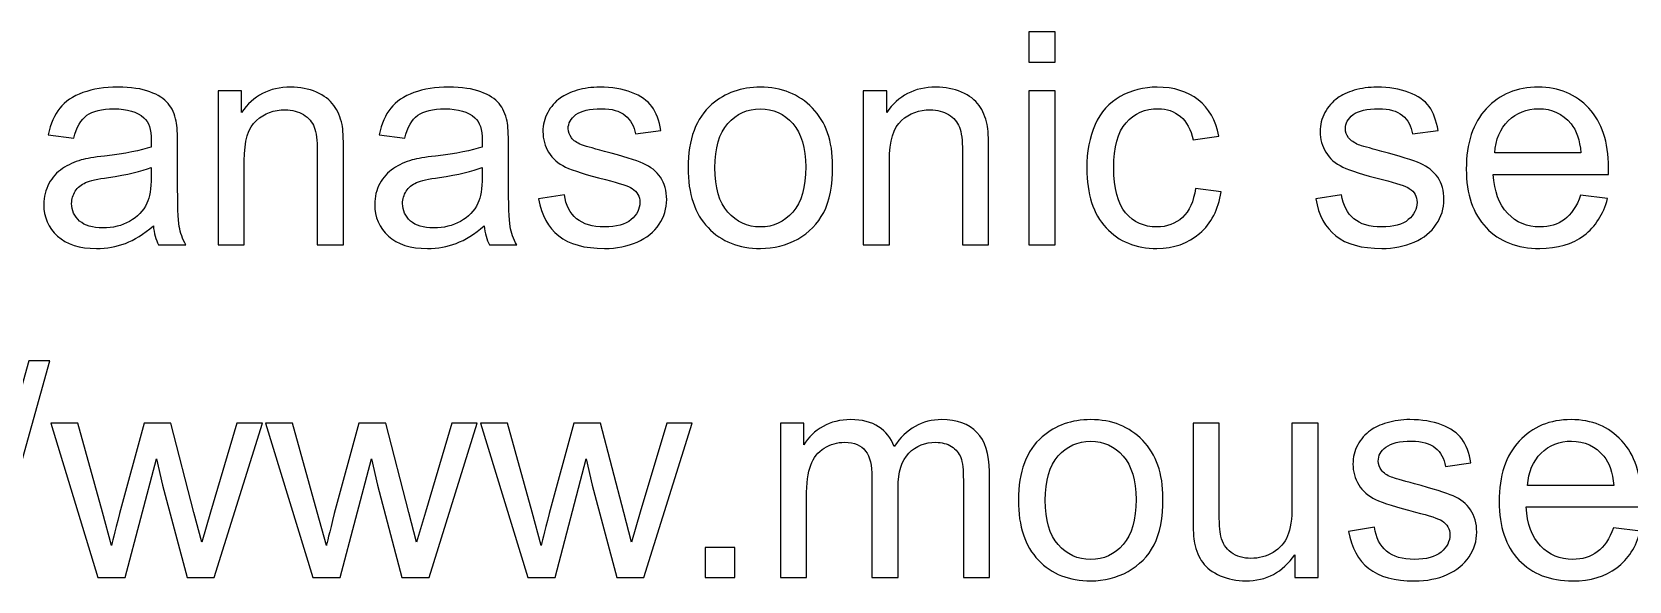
# Model space of a CAD drawing. Header units: inches. Extents: x -3.1 to 14.9, y -9.8 to 5.5.
# Drawn here: x 8.427 to 9.322, y 4.434 to 4.742 of the extents above; entities that cross this region are included whole.
import ezdxf

# ---------------------------------------------------------------- set-up
doc = ezdxf.new("R2010")
doc.units = ezdxf.units.IN
doc.header["$MEASUREMENT"] = 0
doc.layers.add('Layer 1', color=7, linetype='Continuous')

msp = doc.modelspace()

# ---------------------------------------------------------------- linework, layer by layer
at = {"layer": 'Layer 1', "color": 250}
for points, knots in [([(8.98574, 4.72469), (8.98574, 4.72469), (8.98574, 4.74155), (8.98574, 4.74155), (8.98574, 4.74155), (8.98574, 4.74155), (9.00041, 4.74155), (9.00041, 4.74155), (9.00041, 4.74155), (9.00041, 4.74155), (9.00041, 4.72469), (9.00041, 4.72469), (9.00041, 4.72469), (9.00041, 4.72469), (8.98574, 4.72469), (8.98574, 4.72469)], [0, 0, 0, 0, 0.2, 0.2, 0.2, 0.2, 0.4, 0.4, 0.4, 0.4, 0.6, 0.6, 0.6, 0.6, 1, 1, 1, 1]), ([(8.49528, 4.63291), (8.48983, 4.6283), (8.48461, 4.62505), (8.47961, 4.62313), (8.47961, 4.62313), (8.47458, 4.62124), (8.46919, 4.6203), (8.46344, 4.6203), (8.46344, 4.6203), (8.45394, 4.6203), (8.44667, 4.62261), (8.44155, 4.62724), (8.44155, 4.62724), (8.43647, 4.63188), (8.43391, 4.63783), (8.43391, 4.64502), (8.43391, 4.64502), (8.43391, 4.64927), (8.43486, 4.65313), (8.4368, 4.65663), (8.4368, 4.65663), (8.43872, 4.66013), (8.44125, 4.66294), (8.44436, 4.66505), (8.44436, 4.66505), (8.4475, 4.66716), (8.451, 4.66877), (8.45491, 4.66985), (8.45491, 4.66985), (8.45778, 4.67061), (8.46211, 4.67135), (8.46791, 4.67205), (8.46791, 4.67205), (8.47975, 4.67346), (8.48847, 4.67513), (8.49405, 4.67711), (8.49405, 4.67711), (8.49411, 4.67911), (8.49413, 4.68038), (8.49413, 4.68091), (8.49413, 4.68091), (8.49413, 4.68688), (8.49275, 4.69111), (8.48997, 4.69352), (8.48997, 4.69352), (8.48625, 4.69685), (8.48066, 4.69849), (8.4733, 4.69849), (8.4733, 4.69849), (8.46641, 4.69849), (8.46133, 4.6973), (8.45802, 4.69488), (8.45802, 4.69488), (8.45475, 4.69246), (8.45233, 4.68819), (8.45075, 4.68205), (8.45075, 4.68205), (8.45075, 4.68205), (8.43644, 4.68402), (8.43644, 4.68402), (8.43644, 4.68402), (8.43775, 4.69013), (8.43989, 4.69511), (8.44286, 4.69885), (8.44286, 4.69885), (8.44583, 4.70263), (8.45017, 4.70555), (8.4558, 4.70757), (8.4558, 4.70757), (8.46144, 4.70961), (8.46797, 4.71063), (8.47541, 4.71063), (8.47541, 4.71063), (8.4828, 4.71063), (8.48878, 4.70974), (8.49339, 4.70802), (8.49339, 4.70802), (8.498, 4.70627), (8.50139, 4.70411), (8.50358, 4.70146), (8.50358, 4.70146), (8.50575, 4.69883), (8.50725, 4.69552), (8.50813, 4.69149), (8.50813, 4.69149), (8.50861, 4.68899), (8.50886, 4.68449), (8.50886, 4.67799), (8.50886, 4.67799), (8.50886, 4.67799), (8.50886, 4.65846), (8.50886, 4.65846), (8.50886, 4.65846), (8.50886, 4.64483), (8.50916, 4.63622), (8.5098, 4.63263), (8.5098, 4.63263), (8.51041, 4.62902), (8.51166, 4.62555), (8.5135, 4.62224), (8.5135, 4.62224), (8.5135, 4.62224), (8.49819, 4.62224), (8.49819, 4.62224), (8.49819, 4.62224), (8.49669, 4.62527), (8.49569, 4.62883), (8.49528, 4.63291)], [0, 0, 0, 0, 0.035714, 0.035714, 0.035714, 0.035714, 0.071429, 0.071429, 0.071429, 0.071429, 0.107143, 0.107143, 0.107143, 0.107143, 0.142857, 0.142857, 0.142857, 0.142857, 0.178571, 0.178571, 0.178571, 0.178571, 0.214286, 0.214286, 0.214286, 0.214286, 0.25, 0.25, 0.25, 0.25, 0.285714, 0.285714, 0.285714, 0.285714, 0.321429, 0.321429, 0.321429, 0.321429, 0.357143, 0.357143, 0.357143, 0.357143, 0.392857, 0.392857, 0.392857, 0.392857, 0.428571, 0.428571, 0.428571, 0.428571, 0.464286, 0.464286, 0.464286, 0.464286, 0.5, 0.5, 0.5, 0.5, 0.535714, 0.535714, 0.535714, 0.535714, 0.571429, 0.571429, 0.571429, 0.571429, 0.607143, 0.607143, 0.607143, 0.607143, 0.642857, 0.642857, 0.642857, 0.642857, 0.678571, 0.678571, 0.678571, 0.678571, 0.714286, 0.714286, 0.714286, 0.714286, 0.75, 0.75, 0.75, 0.75, 0.785714, 0.785714, 0.785714, 0.785714, 0.821429, 0.821429, 0.821429, 0.821429, 0.857143, 0.857143, 0.857143, 0.857143, 0.892857, 0.892857, 0.892857, 0.892857, 0.928571, 0.928571, 0.928571, 0.928571, 1, 1, 1, 1]), ([(8.53158, 4.62224), (8.53158, 4.62224), (8.53158, 4.70866), (8.53158, 4.70866), (8.53158, 4.70866), (8.53158, 4.70866), (8.54474, 4.70866), (8.54474, 4.70866), (8.54474, 4.70866), (8.54474, 4.70866), (8.54474, 4.69638), (8.54474, 4.69638), (8.54474, 4.69638), (8.55111, 4.70588), (8.56027, 4.71063), (8.57224, 4.71063), (8.57224, 4.71063), (8.57747, 4.71063), (8.58224, 4.70969), (8.58661, 4.70783), (8.58661, 4.70783), (8.591, 4.70594), (8.59424, 4.70349), (8.59641, 4.70044), (8.59641, 4.70044), (8.59861, 4.69741), (8.60011, 4.6938), (8.601, 4.68963), (8.601, 4.68963), (8.60152, 4.68691), (8.6018, 4.68216), (8.6018, 4.67538), (8.6018, 4.67538), (8.6018, 4.67538), (8.6018, 4.62224), (8.6018, 4.62224), (8.6018, 4.62224), (8.6018, 4.62224), (8.58713, 4.62224), (8.58713, 4.62224), (8.58713, 4.62224), (8.58713, 4.62224), (8.58713, 4.67483), (8.58713, 4.67483), (8.58713, 4.67483), (8.58713, 4.68077), (8.58658, 4.68524), (8.58544, 4.68822), (8.58544, 4.68822), (8.5843, 4.69116), (8.58227, 4.69352), (8.57938, 4.69527), (8.57938, 4.69527), (8.57647, 4.69705), (8.57308, 4.69794), (8.56916, 4.69794), (8.56916, 4.69794), (8.56291, 4.69794), (8.55755, 4.69594), (8.553, 4.69199), (8.553, 4.69199), (8.54847, 4.68802), (8.54622, 4.68052), (8.54622, 4.66944), (8.54622, 4.66944), (8.54622, 4.66944), (8.54622, 4.62224), (8.54622, 4.62224), (8.54622, 4.62224), (8.54622, 4.62224), (8.53158, 4.62224), (8.53158, 4.62224)], [0, 0, 0, 0, 0.052632, 0.052632, 0.052632, 0.052632, 0.105263, 0.105263, 0.105263, 0.105263, 0.157895, 0.157895, 0.157895, 0.157895, 0.210526, 0.210526, 0.210526, 0.210526, 0.263158, 0.263158, 0.263158, 0.263158, 0.315789, 0.315789, 0.315789, 0.315789, 0.368421, 0.368421, 0.368421, 0.368421, 0.421053, 0.421053, 0.421053, 0.421053, 0.473684, 0.473684, 0.473684, 0.473684, 0.526316, 0.526316, 0.526316, 0.526316, 0.578947, 0.578947, 0.578947, 0.578947, 0.631579, 0.631579, 0.631579, 0.631579, 0.684211, 0.684211, 0.684211, 0.684211, 0.736842, 0.736842, 0.736842, 0.736842, 0.789474, 0.789474, 0.789474, 0.789474, 0.842105, 0.842105, 0.842105, 0.842105, 0.894737, 0.894737, 0.894737, 0.894737, 1, 1, 1, 1]), ([(8.68066, 4.63291), (8.67522, 4.6283), (8.66999, 4.62505), (8.66499, 4.62313), (8.66499, 4.62313), (8.65996, 4.62124), (8.65458, 4.6203), (8.64883, 4.6203), (8.64883, 4.6203), (8.63933, 4.6203), (8.63205, 4.62261), (8.62694, 4.62724), (8.62694, 4.62724), (8.62185, 4.63188), (8.6193, 4.63783), (8.6193, 4.64502), (8.6193, 4.64502), (8.6193, 4.64927), (8.62024, 4.65313), (8.62219, 4.65663), (8.62219, 4.65663), (8.62411, 4.66013), (8.62663, 4.66294), (8.62974, 4.66505), (8.62974, 4.66505), (8.63288, 4.66716), (8.63638, 4.66877), (8.6403, 4.66985), (8.6403, 4.66985), (8.64316, 4.67061), (8.64749, 4.67135), (8.6533, 4.67205), (8.6533, 4.67205), (8.66513, 4.67346), (8.67385, 4.67513), (8.67944, 4.67711), (8.67944, 4.67711), (8.67949, 4.67911), (8.67952, 4.68038), (8.67952, 4.68091), (8.67952, 4.68091), (8.67952, 4.68688), (8.67813, 4.69111), (8.67535, 4.69352), (8.67535, 4.69352), (8.67163, 4.69685), (8.66605, 4.69849), (8.65869, 4.69849), (8.65869, 4.69849), (8.6518, 4.69849), (8.64672, 4.6973), (8.64341, 4.69488), (8.64341, 4.69488), (8.64013, 4.69246), (8.63772, 4.68819), (8.63613, 4.68205), (8.63613, 4.68205), (8.63613, 4.68205), (8.62183, 4.68402), (8.62183, 4.68402), (8.62183, 4.68402), (8.62313, 4.69013), (8.62527, 4.69511), (8.62824, 4.69885), (8.62824, 4.69885), (8.63122, 4.70263), (8.63555, 4.70555), (8.64119, 4.70757), (8.64119, 4.70757), (8.64683, 4.70961), (8.65335, 4.71063), (8.6608, 4.71063), (8.6608, 4.71063), (8.66819, 4.71063), (8.67416, 4.70974), (8.67877, 4.70802), (8.67877, 4.70802), (8.68338, 4.70627), (8.68677, 4.70411), (8.68896, 4.70146), (8.68896, 4.70146), (8.69113, 4.69883), (8.69263, 4.69552), (8.69352, 4.69149), (8.69352, 4.69149), (8.69399, 4.68899), (8.69424, 4.68449), (8.69424, 4.67799), (8.69424, 4.67799), (8.69424, 4.67799), (8.69424, 4.65846), (8.69424, 4.65846), (8.69424, 4.65846), (8.69424, 4.64483), (8.69455, 4.63622), (8.69519, 4.63263), (8.69519, 4.63263), (8.6958, 4.62902), (8.69705, 4.62555), (8.69888, 4.62224), (8.69888, 4.62224), (8.69888, 4.62224), (8.68357, 4.62224), (8.68357, 4.62224), (8.68357, 4.62224), (8.68207, 4.62527), (8.68107, 4.62883), (8.68066, 4.63291)], [0, 0, 0, 0, 0.035714, 0.035714, 0.035714, 0.035714, 0.071429, 0.071429, 0.071429, 0.071429, 0.107143, 0.107143, 0.107143, 0.107143, 0.142857, 0.142857, 0.142857, 0.142857, 0.178571, 0.178571, 0.178571, 0.178571, 0.214286, 0.214286, 0.214286, 0.214286, 0.25, 0.25, 0.25, 0.25, 0.285714, 0.285714, 0.285714, 0.285714, 0.321429, 0.321429, 0.321429, 0.321429, 0.357143, 0.357143, 0.357143, 0.357143, 0.392857, 0.392857, 0.392857, 0.392857, 0.428571, 0.428571, 0.428571, 0.428571, 0.464286, 0.464286, 0.464286, 0.464286, 0.5, 0.5, 0.5, 0.5, 0.535714, 0.535714, 0.535714, 0.535714, 0.571429, 0.571429, 0.571429, 0.571429, 0.607143, 0.607143, 0.607143, 0.607143, 0.642857, 0.642857, 0.642857, 0.642857, 0.678571, 0.678571, 0.678571, 0.678571, 0.714286, 0.714286, 0.714286, 0.714286, 0.75, 0.75, 0.75, 0.75, 0.785714, 0.785714, 0.785714, 0.785714, 0.821429, 0.821429, 0.821429, 0.821429, 0.857143, 0.857143, 0.857143, 0.857143, 0.892857, 0.892857, 0.892857, 0.892857, 0.928571, 0.928571, 0.928571, 0.928571, 1, 1, 1, 1]), ([(8.7111, 4.64805), (8.7111, 4.64805), (8.72557, 4.65033), (8.72557, 4.65033), (8.72557, 4.65033), (8.72638, 4.64452), (8.72866, 4.64008), (8.73238, 4.63696), (8.73238, 4.63696), (8.73607, 4.63388), (8.74127, 4.63233), (8.74796, 4.63233), (8.74796, 4.63233), (8.75469, 4.63233), (8.75969, 4.63372), (8.76294, 4.63644), (8.76294, 4.63644), (8.76619, 4.63919), (8.76783, 4.64241), (8.76783, 4.64608), (8.76783, 4.64608), (8.76783, 4.64941), (8.76638, 4.65199), (8.76349, 4.65391), (8.76349, 4.65391), (8.76149, 4.65522), (8.75649, 4.65685), (8.74852, 4.65885), (8.74852, 4.65885), (8.7378, 4.66158), (8.73033, 4.66391), (8.72619, 4.66591), (8.72619, 4.66591), (8.72205, 4.66788), (8.71888, 4.67063), (8.71674, 4.67413), (8.71674, 4.67413), (8.7146, 4.67763), (8.71352, 4.68149), (8.71352, 4.68572), (8.71352, 4.68572), (8.71352, 4.68958), (8.71441, 4.69313), (8.71619, 4.69641), (8.71619, 4.69641), (8.71794, 4.69972), (8.72035, 4.70244), (8.72338, 4.70461), (8.72338, 4.70461), (8.72566, 4.70627), (8.72877, 4.70772), (8.73269, 4.70888), (8.73269, 4.70888), (8.73663, 4.71005), (8.74085, 4.71063), (8.74535, 4.71063), (8.74535, 4.71063), (8.75213, 4.71063), (8.75807, 4.70963), (8.76321, 4.70769), (8.76321, 4.70769), (8.76835, 4.70574), (8.77213, 4.70311), (8.77457, 4.69977), (8.77457, 4.69977), (8.77702, 4.69641), (8.77869, 4.69196), (8.7796, 4.68638), (8.7796, 4.68638), (8.7796, 4.68638), (8.7653, 4.68441), (8.7653, 4.68441), (8.7653, 4.68441), (8.76463, 4.68885), (8.76274, 4.69233), (8.75963, 4.69483), (8.75963, 4.69483), (8.75652, 4.69733), (8.7521, 4.69858), (8.74641, 4.69858), (8.74641, 4.69858), (8.73969, 4.69858), (8.73488, 4.69746), (8.73202, 4.69524), (8.73202, 4.69524), (8.72913, 4.69302), (8.72769, 4.69041), (8.72769, 4.68744), (8.72769, 4.68744), (8.72769, 4.68552), (8.7283, 4.68383), (8.72949, 4.6823), (8.72949, 4.6823), (8.73069, 4.68072), (8.73255, 4.67944), (8.7351, 4.67838), (8.7351, 4.67838), (8.73657, 4.67785), (8.74088, 4.67661), (8.74805, 4.67466), (8.74805, 4.67466), (8.75841, 4.67188), (8.76563, 4.66963), (8.76971, 4.66785), (8.76971, 4.66785), (8.77383, 4.66611), (8.77705, 4.66352), (8.77938, 4.66016), (8.77938, 4.66016), (8.78171, 4.6568), (8.78288, 4.65263), (8.78288, 4.64763), (8.78288, 4.64763), (8.78288, 4.64274), (8.78144, 4.63816), (8.7786, 4.63383), (8.7786, 4.63383), (8.77574, 4.62952), (8.77163, 4.62619), (8.76627, 4.62383), (8.76627, 4.62383), (8.76091, 4.62146), (8.75483, 4.6203), (8.74805, 4.6203), (8.74805, 4.6203), (8.7368, 4.6203), (8.72824, 4.62263), (8.72235, 4.6273), (8.72235, 4.6273), (8.71646, 4.63196), (8.71271, 4.63888), (8.7111, 4.64805)], [0, 0, 0, 0, 0.029412, 0.029412, 0.029412, 0.029412, 0.058824, 0.058824, 0.058824, 0.058824, 0.088235, 0.088235, 0.088235, 0.088235, 0.117647, 0.117647, 0.117647, 0.117647, 0.147059, 0.147059, 0.147059, 0.147059, 0.176471, 0.176471, 0.176471, 0.176471, 0.205882, 0.205882, 0.205882, 0.205882, 0.235294, 0.235294, 0.235294, 0.235294, 0.264706, 0.264706, 0.264706, 0.264706, 0.294118, 0.294118, 0.294118, 0.294118, 0.323529, 0.323529, 0.323529, 0.323529, 0.352941, 0.352941, 0.352941, 0.352941, 0.382353, 0.382353, 0.382353, 0.382353, 0.411765, 0.411765, 0.411765, 0.411765, 0.441176, 0.441176, 0.441176, 0.441176, 0.470588, 0.470588, 0.470588, 0.470588, 0.5, 0.5, 0.5, 0.5, 0.529412, 0.529412, 0.529412, 0.529412, 0.558824, 0.558824, 0.558824, 0.558824, 0.588235, 0.588235, 0.588235, 0.588235, 0.617647, 0.617647, 0.617647, 0.617647, 0.647059, 0.647059, 0.647059, 0.647059, 0.676471, 0.676471, 0.676471, 0.676471, 0.705882, 0.705882, 0.705882, 0.705882, 0.735294, 0.735294, 0.735294, 0.735294, 0.764706, 0.764706, 0.764706, 0.764706, 0.794118, 0.794118, 0.794118, 0.794118, 0.823529, 0.823529, 0.823529, 0.823529, 0.852941, 0.852941, 0.852941, 0.852941, 0.882353, 0.882353, 0.882353, 0.882353, 0.911765, 0.911765, 0.911765, 0.911765, 0.941176, 0.941176, 0.941176, 0.941176, 1, 1, 1, 1]), ([(8.79483, 4.66546), (8.79483, 4.68146), (8.79927, 4.69333), (8.80819, 4.70102), (8.80819, 4.70102), (8.81561, 4.70741), (8.82466, 4.71063), (8.83535, 4.71063), (8.83535, 4.71063), (8.84724, 4.71063), (8.85696, 4.70674), (8.86449, 4.69894), (8.86449, 4.69894), (8.87205, 4.69116), (8.8758, 4.68041), (8.8758, 4.66669), (8.8758, 4.66669), (8.8758, 4.65555), (8.87413, 4.6468), (8.8708, 4.64044), (8.8708, 4.64044), (8.86746, 4.63405), (8.8626, 4.62911), (8.85624, 4.62558), (8.85624, 4.62558), (8.84985, 4.62205), (8.84291, 4.6203), (8.83535, 4.6203), (8.83535, 4.6203), (8.82327, 4.6203), (8.81349, 4.62416), (8.80602, 4.63194), (8.80602, 4.63194), (8.79855, 4.63969), (8.79483, 4.65085), (8.79483, 4.66546)], [0, 0, 0, 0, 0.1, 0.1, 0.1, 0.1, 0.2, 0.2, 0.2, 0.2, 0.3, 0.3, 0.3, 0.3, 0.4, 0.4, 0.4, 0.4, 0.5, 0.5, 0.5, 0.5, 0.6, 0.6, 0.6, 0.6, 0.7, 0.7, 0.7, 0.7, 0.8, 0.8, 0.8, 0.8, 1, 1, 1, 1]), ([(8.89299, 4.62224), (8.89299, 4.62224), (8.89299, 4.70866), (8.89299, 4.70866), (8.89299, 4.70866), (8.89299, 4.70866), (8.90616, 4.70866), (8.90616, 4.70866), (8.90616, 4.70866), (8.90616, 4.70866), (8.90616, 4.69638), (8.90616, 4.69638), (8.90616, 4.69638), (8.91252, 4.70588), (8.92169, 4.71063), (8.93366, 4.71063), (8.93366, 4.71063), (8.93888, 4.71063), (8.94366, 4.70969), (8.94802, 4.70783), (8.94802, 4.70783), (8.95241, 4.70594), (8.95566, 4.70349), (8.95783, 4.70044), (8.95783, 4.70044), (8.96002, 4.69741), (8.96152, 4.6938), (8.96241, 4.68963), (8.96241, 4.68963), (8.96294, 4.68691), (8.96321, 4.68216), (8.96321, 4.67538), (8.96321, 4.67538), (8.96321, 4.67538), (8.96321, 4.62224), (8.96321, 4.62224), (8.96321, 4.62224), (8.96321, 4.62224), (8.94855, 4.62224), (8.94855, 4.62224), (8.94855, 4.62224), (8.94855, 4.62224), (8.94855, 4.67483), (8.94855, 4.67483), (8.94855, 4.67483), (8.94855, 4.68077), (8.94799, 4.68524), (8.94685, 4.68822), (8.94685, 4.68822), (8.94571, 4.69116), (8.94369, 4.69352), (8.9408, 4.69527), (8.9408, 4.69527), (8.93788, 4.69705), (8.93449, 4.69794), (8.93057, 4.69794), (8.93057, 4.69794), (8.92433, 4.69794), (8.91896, 4.69594), (8.91441, 4.69199), (8.91441, 4.69199), (8.90988, 4.68802), (8.90763, 4.68052), (8.90763, 4.66944), (8.90763, 4.66944), (8.90763, 4.66944), (8.90763, 4.62224), (8.90763, 4.62224), (8.90763, 4.62224), (8.90763, 4.62224), (8.89299, 4.62224), (8.89299, 4.62224)], [0, 0, 0, 0, 0.052632, 0.052632, 0.052632, 0.052632, 0.105263, 0.105263, 0.105263, 0.105263, 0.157895, 0.157895, 0.157895, 0.157895, 0.210526, 0.210526, 0.210526, 0.210526, 0.263158, 0.263158, 0.263158, 0.263158, 0.315789, 0.315789, 0.315789, 0.315789, 0.368421, 0.368421, 0.368421, 0.368421, 0.421053, 0.421053, 0.421053, 0.421053, 0.473684, 0.473684, 0.473684, 0.473684, 0.526316, 0.526316, 0.526316, 0.526316, 0.578947, 0.578947, 0.578947, 0.578947, 0.631579, 0.631579, 0.631579, 0.631579, 0.684211, 0.684211, 0.684211, 0.684211, 0.736842, 0.736842, 0.736842, 0.736842, 0.789474, 0.789474, 0.789474, 0.789474, 0.842105, 0.842105, 0.842105, 0.842105, 0.894737, 0.894737, 0.894737, 0.894737, 1, 1, 1, 1]), ([(8.98574, 4.62224), (8.98574, 4.62224), (8.98574, 4.70866), (8.98574, 4.70866), (8.98574, 4.70866), (8.98574, 4.70866), (9.00041, 4.70866), (9.00041, 4.70866), (9.00041, 4.70866), (9.00041, 4.70866), (9.00041, 4.62224), (9.00041, 4.62224), (9.00041, 4.62224), (9.00041, 4.62224), (8.98574, 4.62224), (8.98574, 4.62224)], [0, 0, 0, 0, 0.2, 0.2, 0.2, 0.2, 0.4, 0.4, 0.4, 0.4, 0.6, 0.6, 0.6, 0.6, 1, 1, 1, 1]), ([(9.0791, 4.65391), (9.0791, 4.65391), (9.09349, 4.65202), (9.09349, 4.65202), (9.09349, 4.65202), (9.09193, 4.64211), (9.08791, 4.63433), (9.08141, 4.62872), (9.08141, 4.62872), (9.07493, 4.62311), (9.06696, 4.6203), (9.05752, 4.6203), (9.05752, 4.6203), (9.04571, 4.6203), (9.03619, 4.62416), (9.02902, 4.63188), (9.02902, 4.63188), (9.02182, 4.63961), (9.01821, 4.65069), (9.01821, 4.66513), (9.01821, 4.66513), (9.01821, 4.67446), (9.01977, 4.68263), (9.02285, 4.68963), (9.02285, 4.68963), (9.02596, 4.69663), (9.03066, 4.70188), (9.03699, 4.70538), (9.03699, 4.70538), (9.0433, 4.70888), (9.05019, 4.71063), (9.0576, 4.71063), (9.0576, 4.71063), (9.06699, 4.71063), (9.07469, 4.70824), (9.08063, 4.70349), (9.08063, 4.70349), (9.0866, 4.69874), (9.09043, 4.69202), (9.09213, 4.68327), (9.09213, 4.68327), (9.09213, 4.68327), (9.07788, 4.68108), (9.07788, 4.68108), (9.07788, 4.68108), (9.07652, 4.68688), (9.07413, 4.69124), (9.07069, 4.69419), (9.07069, 4.69419), (9.06724, 4.69711), (9.06307, 4.69858), (9.05819, 4.69858), (9.05819, 4.69858), (9.0508, 4.69858), (9.0448, 4.69594), (9.04019, 4.69063), (9.04019, 4.69063), (9.03557, 4.68535), (9.03327, 4.67699), (9.03327, 4.66555), (9.03327, 4.66555), (9.03327, 4.65394), (9.03549, 4.64549), (9.03996, 4.64022), (9.03996, 4.64022), (9.04441, 4.63496), (9.05021, 4.63233), (9.05738, 4.63233), (9.05738, 4.63233), (9.06313, 4.63233), (9.06791, 4.63411), (9.07177, 4.63763), (9.07177, 4.63763), (9.07563, 4.64116), (9.07807, 4.64658), (9.0791, 4.65391)], [0, 0, 0, 0, 0.05, 0.05, 0.05, 0.05, 0.1, 0.1, 0.1, 0.1, 0.15, 0.15, 0.15, 0.15, 0.2, 0.2, 0.2, 0.2, 0.25, 0.25, 0.25, 0.25, 0.3, 0.3, 0.3, 0.3, 0.35, 0.35, 0.35, 0.35, 0.4, 0.4, 0.4, 0.4, 0.45, 0.45, 0.45, 0.45, 0.5, 0.5, 0.5, 0.5, 0.55, 0.55, 0.55, 0.55, 0.6, 0.6, 0.6, 0.6, 0.65, 0.65, 0.65, 0.65, 0.7, 0.7, 0.7, 0.7, 0.75, 0.75, 0.75, 0.75, 0.8, 0.8, 0.8, 0.8, 0.85, 0.85, 0.85, 0.85, 0.9, 0.9, 0.9, 0.9, 1, 1, 1, 1]), ([(9.14649, 4.64805), (9.14649, 4.64805), (9.16096, 4.65033), (9.16096, 4.65033), (9.16096, 4.65033), (9.16177, 4.64452), (9.16405, 4.64008), (9.16777, 4.63696), (9.16777, 4.63696), (9.17146, 4.63388), (9.17666, 4.63233), (9.18335, 4.63233), (9.18335, 4.63233), (9.19007, 4.63233), (9.19507, 4.63372), (9.19833, 4.63644), (9.19833, 4.63644), (9.20157, 4.63919), (9.20322, 4.64241), (9.20322, 4.64608), (9.20322, 4.64608), (9.20322, 4.64941), (9.20177, 4.65199), (9.19888, 4.65391), (9.19888, 4.65391), (9.19688, 4.65522), (9.19188, 4.65685), (9.18391, 4.65885), (9.18391, 4.65885), (9.17319, 4.66158), (9.16572, 4.66391), (9.16157, 4.66591), (9.16157, 4.66591), (9.15744, 4.66788), (9.15427, 4.67063), (9.15213, 4.67413), (9.15213, 4.67413), (9.14999, 4.67763), (9.14891, 4.68149), (9.14891, 4.68572), (9.14891, 4.68572), (9.14891, 4.68958), (9.1498, 4.69313), (9.15157, 4.69641), (9.15157, 4.69641), (9.15333, 4.69972), (9.15574, 4.70244), (9.15877, 4.70461), (9.15877, 4.70461), (9.16105, 4.70627), (9.16416, 4.70772), (9.16807, 4.70888), (9.16807, 4.70888), (9.17202, 4.71005), (9.17624, 4.71063), (9.18074, 4.71063), (9.18074, 4.71063), (9.18752, 4.71063), (9.19346, 4.70963), (9.1986, 4.70769), (9.1986, 4.70769), (9.20374, 4.70574), (9.20752, 4.70311), (9.20996, 4.69977), (9.20996, 4.69977), (9.21241, 4.69641), (9.21407, 4.69196), (9.21499, 4.68638), (9.21499, 4.68638), (9.21499, 4.68638), (9.20069, 4.68441), (9.20069, 4.68441), (9.20069, 4.68441), (9.20002, 4.68885), (9.19813, 4.69233), (9.19502, 4.69483), (9.19502, 4.69483), (9.19191, 4.69733), (9.18749, 4.69858), (9.1818, 4.69858), (9.1818, 4.69858), (9.17507, 4.69858), (9.17027, 4.69746), (9.16741, 4.69524), (9.16741, 4.69524), (9.16452, 4.69302), (9.16307, 4.69041), (9.16307, 4.68744), (9.16307, 4.68744), (9.16307, 4.68552), (9.16369, 4.68383), (9.16488, 4.6823), (9.16488, 4.6823), (9.16607, 4.68072), (9.16794, 4.67944), (9.17049, 4.67838), (9.17049, 4.67838), (9.17196, 4.67785), (9.17627, 4.67661), (9.18344, 4.67466), (9.18344, 4.67466), (9.1938, 4.67188), (9.20102, 4.66963), (9.2051, 4.66785), (9.2051, 4.66785), (9.20922, 4.66611), (9.21244, 4.66352), (9.21477, 4.66016), (9.21477, 4.66016), (9.2171, 4.6568), (9.21827, 4.65263), (9.21827, 4.64763), (9.21827, 4.64763), (9.21827, 4.64274), (9.21683, 4.63816), (9.21399, 4.63383), (9.21399, 4.63383), (9.21113, 4.62952), (9.20702, 4.62619), (9.20166, 4.62383), (9.20166, 4.62383), (9.1963, 4.62146), (9.19022, 4.6203), (9.18344, 4.6203), (9.18344, 4.6203), (9.17219, 4.6203), (9.16363, 4.62263), (9.15774, 4.6273), (9.15774, 4.6273), (9.15185, 4.63196), (9.1481, 4.63888), (9.14649, 4.64805)], [0, 0, 0, 0, 0.029412, 0.029412, 0.029412, 0.029412, 0.058824, 0.058824, 0.058824, 0.058824, 0.088235, 0.088235, 0.088235, 0.088235, 0.117647, 0.117647, 0.117647, 0.117647, 0.147059, 0.147059, 0.147059, 0.147059, 0.176471, 0.176471, 0.176471, 0.176471, 0.205882, 0.205882, 0.205882, 0.205882, 0.235294, 0.235294, 0.235294, 0.235294, 0.264706, 0.264706, 0.264706, 0.264706, 0.294118, 0.294118, 0.294118, 0.294118, 0.323529, 0.323529, 0.323529, 0.323529, 0.352941, 0.352941, 0.352941, 0.352941, 0.382353, 0.382353, 0.382353, 0.382353, 0.411765, 0.411765, 0.411765, 0.411765, 0.441176, 0.441176, 0.441176, 0.441176, 0.470588, 0.470588, 0.470588, 0.470588, 0.5, 0.5, 0.5, 0.5, 0.529412, 0.529412, 0.529412, 0.529412, 0.558824, 0.558824, 0.558824, 0.558824, 0.588235, 0.588235, 0.588235, 0.588235, 0.617647, 0.617647, 0.617647, 0.617647, 0.647059, 0.647059, 0.647059, 0.647059, 0.676471, 0.676471, 0.676471, 0.676471, 0.705882, 0.705882, 0.705882, 0.705882, 0.735294, 0.735294, 0.735294, 0.735294, 0.764706, 0.764706, 0.764706, 0.764706, 0.794118, 0.794118, 0.794118, 0.794118, 0.823529, 0.823529, 0.823529, 0.823529, 0.852941, 0.852941, 0.852941, 0.852941, 0.882353, 0.882353, 0.882353, 0.882353, 0.911765, 0.911765, 0.911765, 0.911765, 0.941176, 0.941176, 0.941176, 0.941176, 1, 1, 1, 1]), ([(9.29483, 4.65008), (9.29483, 4.65008), (9.30996, 4.64822), (9.30996, 4.64822), (9.30996, 4.64822), (9.30758, 4.63935), (9.30316, 4.63249), (9.29672, 4.62761), (9.29672, 4.62761), (9.29024, 4.62274), (9.28199, 4.6203), (9.27196, 4.6203), (9.27196, 4.6203), (9.25933, 4.6203), (9.2493, 4.62419), (9.24191, 4.63196), (9.24191, 4.63196), (9.2345, 4.63974), (9.2308, 4.65066), (9.2308, 4.66472), (9.2308, 4.66472), (9.2308, 4.67927), (9.23455, 4.69055), (9.24202, 4.69858), (9.24202, 4.69858), (9.24952, 4.70661), (9.25922, 4.71063), (9.27116, 4.71063), (9.27116, 4.71063), (9.28272, 4.71063), (9.29216, 4.70669), (9.29946, 4.69883), (9.29946, 4.69883), (9.3068, 4.69096), (9.31046, 4.67988), (9.31046, 4.66563), (9.31046, 4.66563), (9.31046, 4.66474), (9.31044, 4.66344), (9.31038, 4.66172), (9.31038, 4.66172), (9.31038, 4.66172), (9.24594, 4.66172), (9.24594, 4.66172), (9.24594, 4.66172), (9.24647, 4.65222), (9.24916, 4.64494), (9.254, 4.63991), (9.254, 4.63991), (9.25883, 4.63485), (9.26483, 4.63233), (9.27205, 4.63233), (9.27205, 4.63233), (9.27741, 4.63233), (9.28199, 4.63374), (9.2858, 4.63658), (9.2858, 4.63658), (9.28961, 4.63938), (9.29261, 4.64388), (9.29483, 4.65008)], [0, 0, 0, 0, 0.0625, 0.0625, 0.0625, 0.0625, 0.125, 0.125, 0.125, 0.125, 0.1875, 0.1875, 0.1875, 0.1875, 0.25, 0.25, 0.25, 0.25, 0.3125, 0.3125, 0.3125, 0.3125, 0.375, 0.375, 0.375, 0.375, 0.4375, 0.4375, 0.4375, 0.4375, 0.5, 0.5, 0.5, 0.5, 0.5625, 0.5625, 0.5625, 0.5625, 0.625, 0.625, 0.625, 0.625, 0.6875, 0.6875, 0.6875, 0.6875, 0.75, 0.75, 0.75, 0.75, 0.8125, 0.8125, 0.8125, 0.8125, 0.875, 0.875, 0.875, 0.875, 1, 1, 1, 1]), ([(8.80988, 4.66546), (8.80988, 4.65438), (8.8123, 4.64611), (8.81713, 4.64061), (8.81713, 4.64061), (8.82196, 4.63508), (8.82805, 4.63233), (8.83535, 4.63233), (8.83535, 4.63233), (8.84263, 4.63233), (8.84869, 4.63511), (8.85352, 4.64063), (8.85352, 4.64063), (8.85833, 4.64616), (8.86074, 4.65461), (8.86074, 4.66594), (8.86074, 4.66594), (8.86074, 4.67663), (8.85833, 4.68474), (8.85346, 4.69024), (8.85346, 4.69024), (8.8486, 4.69574), (8.84257, 4.69849), (8.83535, 4.69849), (8.83535, 4.69849), (8.82805, 4.69849), (8.82196, 4.69574), (8.81713, 4.69027), (8.81713, 4.69027), (8.8123, 4.6848), (8.80988, 4.67652), (8.80988, 4.66546)], [0, 0, 0, 0, 0.111111, 0.111111, 0.111111, 0.111111, 0.222222, 0.222222, 0.222222, 0.222222, 0.333333, 0.333333, 0.333333, 0.333333, 0.444444, 0.444444, 0.444444, 0.444444, 0.555556, 0.555556, 0.555556, 0.555556, 0.666667, 0.666667, 0.666667, 0.666667, 0.777778, 0.777778, 0.777778, 0.777778, 1, 1, 1, 1]), ([(9.24674, 4.67377), (9.24674, 4.67377), (9.29499, 4.67377), (9.29499, 4.67377), (9.29499, 4.67377), (9.29435, 4.68102), (9.29249, 4.68649), (9.28946, 4.69011), (9.28946, 4.69011), (9.2848, 4.69574), (9.27874, 4.69858), (9.27133, 4.69858), (9.27133, 4.69858), (9.26461, 4.69858), (9.25894, 4.69633), (9.25435, 4.69183), (9.25435, 4.69183), (9.24977, 4.68733), (9.24724, 4.6813), (9.24674, 4.67377)], [0, 0, 0, 0, 0.166667, 0.166667, 0.166667, 0.166667, 0.333333, 0.333333, 0.333333, 0.333333, 0.5, 0.5, 0.5, 0.5, 0.666667, 0.666667, 0.666667, 0.666667, 1, 1, 1, 1]), ([(8.49405, 4.66563), (8.48872, 4.66344), (8.48075, 4.66161), (8.47013, 4.66008), (8.47013, 4.66008), (8.46411, 4.65922), (8.45983, 4.65824), (8.45736, 4.65716), (8.45736, 4.65716), (8.45486, 4.65608), (8.45291, 4.65449), (8.45158, 4.65238), (8.45158, 4.65238), (8.45022, 4.6503), (8.44952, 4.64799), (8.44952, 4.64544), (8.44952, 4.64544), (8.44952, 4.64152), (8.45102, 4.63827), (8.45397, 4.63566), (8.45397, 4.63566), (8.45691, 4.63308), (8.46125, 4.63177), (8.46694, 4.63177), (8.46694, 4.63177), (8.47258, 4.63177), (8.47761, 4.63299), (8.482, 4.63546), (8.482, 4.63546), (8.48639, 4.63794), (8.48963, 4.64133), (8.49169, 4.64561), (8.49169, 4.64561), (8.49328, 4.64891), (8.49405, 4.6538), (8.49405, 4.66024), (8.49405, 4.66024), (8.49405, 4.66024), (8.49405, 4.66563), (8.49405, 4.66563)], [0, 0, 0, 0, 0.090909, 0.090909, 0.090909, 0.090909, 0.181818, 0.181818, 0.181818, 0.181818, 0.272727, 0.272727, 0.272727, 0.272727, 0.363636, 0.363636, 0.363636, 0.363636, 0.454545, 0.454545, 0.454545, 0.454545, 0.545455, 0.545455, 0.545455, 0.545455, 0.636364, 0.636364, 0.636364, 0.636364, 0.727273, 0.727273, 0.727273, 0.727273, 0.818182, 0.818182, 0.818182, 0.818182, 1, 1, 1, 1]), ([(8.67944, 4.66563), (8.67411, 4.66344), (8.66613, 4.66161), (8.65552, 4.66008), (8.65552, 4.66008), (8.64949, 4.65922), (8.64522, 4.65824), (8.64274, 4.65716), (8.64274, 4.65716), (8.64024, 4.65608), (8.6383, 4.65449), (8.63696, 4.65238), (8.63696, 4.65238), (8.63561, 4.6503), (8.63491, 4.64799), (8.63491, 4.64544), (8.63491, 4.64544), (8.63491, 4.64152), (8.63641, 4.63827), (8.63935, 4.63566), (8.63935, 4.63566), (8.6423, 4.63308), (8.64663, 4.63177), (8.65233, 4.63177), (8.65233, 4.63177), (8.65796, 4.63177), (8.66299, 4.63299), (8.66738, 4.63546), (8.66738, 4.63546), (8.67177, 4.63794), (8.67502, 4.64133), (8.67707, 4.64561), (8.67707, 4.64561), (8.67866, 4.64891), (8.67944, 4.6538), (8.67944, 4.66024), (8.67944, 4.66024), (8.67944, 4.66024), (8.67944, 4.66563), (8.67944, 4.66563)], [0, 0, 0, 0, 0.090909, 0.090909, 0.090909, 0.090909, 0.181818, 0.181818, 0.181818, 0.181818, 0.272727, 0.272727, 0.272727, 0.272727, 0.363636, 0.363636, 0.363636, 0.363636, 0.454545, 0.454545, 0.454545, 0.454545, 0.545455, 0.545455, 0.545455, 0.545455, 0.636364, 0.636364, 0.636364, 0.636364, 0.727273, 0.727273, 0.727273, 0.727273, 0.818182, 0.818182, 0.818182, 0.818182, 1, 1, 1, 1]), ([(8.39103, 4.43402), (8.39103, 4.43402), (8.42561, 4.55738), (8.42561, 4.55738), (8.42561, 4.55738), (8.42561, 4.55738), (8.43734, 4.55738), (8.43734, 4.55738), (8.43734, 4.55738), (8.43734, 4.55738), (8.40284, 4.43402), (8.40284, 4.43402), (8.40284, 4.43402), (8.40284, 4.43402), (8.39103, 4.43402), (8.39103, 4.43402)], [0, 0, 0, 0, 0.2, 0.2, 0.2, 0.2, 0.4, 0.4, 0.4, 0.4, 0.6, 0.6, 0.6, 0.6, 1, 1, 1, 1]), ([(8.46428, 4.43605), (8.46428, 4.43605), (8.43784, 4.52247), (8.43784, 4.52247), (8.43784, 4.52247), (8.43784, 4.52247), (8.45298, 4.52247), (8.45298, 4.52247), (8.45298, 4.52247), (8.45298, 4.52247), (8.46673, 4.47258), (8.46673, 4.47258), (8.46673, 4.47258), (8.46673, 4.47258), (8.47184, 4.45402), (8.47184, 4.45402), (8.47184, 4.45402), (8.47206, 4.45497), (8.47356, 4.46091), (8.47631, 4.47186), (8.47631, 4.47186), (8.47631, 4.47186), (8.49006, 4.52247), (8.49006, 4.52247), (8.49006, 4.52247), (8.49006, 4.52247), (8.50511, 4.52247), (8.50511, 4.52247), (8.50511, 4.52247), (8.50511, 4.52247), (8.51806, 4.47236), (8.51806, 4.47236), (8.51806, 4.47236), (8.51806, 4.47236), (8.52239, 4.45583), (8.52239, 4.45583), (8.52239, 4.45583), (8.52239, 4.45583), (8.52734, 4.47252), (8.52734, 4.47252), (8.52734, 4.47252), (8.52734, 4.47252), (8.54214, 4.52247), (8.54214, 4.52247), (8.54214, 4.52247), (8.54214, 4.52247), (8.55639, 4.52247), (8.55639, 4.52247), (8.55639, 4.52247), (8.55639, 4.52247), (8.52937, 4.43605), (8.52937, 4.43605), (8.52937, 4.43605), (8.52937, 4.43605), (8.51417, 4.43605), (8.51417, 4.43605), (8.51417, 4.43605), (8.51417, 4.43605), (8.50042, 4.4878), (8.50042, 4.4878), (8.50042, 4.4878), (8.50042, 4.4878), (8.49706, 4.50255), (8.49706, 4.50255), (8.49706, 4.50255), (8.49706, 4.50255), (8.47959, 4.43605), (8.47959, 4.43605), (8.47959, 4.43605), (8.47959, 4.43605), (8.46428, 4.43605), (8.46428, 4.43605)], [0, 0, 0, 0, 0.052632, 0.052632, 0.052632, 0.052632, 0.105263, 0.105263, 0.105263, 0.105263, 0.157895, 0.157895, 0.157895, 0.157895, 0.210526, 0.210526, 0.210526, 0.210526, 0.263158, 0.263158, 0.263158, 0.263158, 0.315789, 0.315789, 0.315789, 0.315789, 0.368421, 0.368421, 0.368421, 0.368421, 0.421053, 0.421053, 0.421053, 0.421053, 0.473684, 0.473684, 0.473684, 0.473684, 0.526316, 0.526316, 0.526316, 0.526316, 0.578947, 0.578947, 0.578947, 0.578947, 0.631579, 0.631579, 0.631579, 0.631579, 0.684211, 0.684211, 0.684211, 0.684211, 0.736842, 0.736842, 0.736842, 0.736842, 0.789474, 0.789474, 0.789474, 0.789474, 0.842105, 0.842105, 0.842105, 0.842105, 0.894737, 0.894737, 0.894737, 0.894737, 1, 1, 1, 1]), ([(8.58464, 4.43605), (8.58464, 4.43605), (8.5582, 4.52247), (8.5582, 4.52247), (8.5582, 4.52247), (8.5582, 4.52247), (8.57333, 4.52247), (8.57333, 4.52247), (8.57333, 4.52247), (8.57333, 4.52247), (8.58709, 4.47258), (8.58709, 4.47258), (8.58709, 4.47258), (8.58709, 4.47258), (8.5922, 4.45402), (8.5922, 4.45402), (8.5922, 4.45402), (8.59242, 4.45497), (8.59392, 4.46091), (8.59667, 4.47186), (8.59667, 4.47186), (8.59667, 4.47186), (8.61042, 4.52247), (8.61042, 4.52247), (8.61042, 4.52247), (8.61042, 4.52247), (8.62547, 4.52247), (8.62547, 4.52247), (8.62547, 4.52247), (8.62547, 4.52247), (8.63842, 4.47236), (8.63842, 4.47236), (8.63842, 4.47236), (8.63842, 4.47236), (8.64275, 4.45583), (8.64275, 4.45583), (8.64275, 4.45583), (8.64275, 4.45583), (8.6477, 4.47252), (8.6477, 4.47252), (8.6477, 4.47252), (8.6477, 4.47252), (8.6625, 4.52247), (8.6625, 4.52247), (8.6625, 4.52247), (8.6625, 4.52247), (8.67675, 4.52247), (8.67675, 4.52247), (8.67675, 4.52247), (8.67675, 4.52247), (8.64972, 4.43605), (8.64972, 4.43605), (8.64972, 4.43605), (8.64972, 4.43605), (8.63453, 4.43605), (8.63453, 4.43605), (8.63453, 4.43605), (8.63453, 4.43605), (8.62078, 4.4878), (8.62078, 4.4878), (8.62078, 4.4878), (8.62078, 4.4878), (8.61742, 4.50255), (8.61742, 4.50255), (8.61742, 4.50255), (8.61742, 4.50255), (8.59994, 4.43605), (8.59994, 4.43605), (8.59994, 4.43605), (8.59994, 4.43605), (8.58464, 4.43605), (8.58464, 4.43605)], [0, 0, 0, 0, 0.052632, 0.052632, 0.052632, 0.052632, 0.105263, 0.105263, 0.105263, 0.105263, 0.157895, 0.157895, 0.157895, 0.157895, 0.210526, 0.210526, 0.210526, 0.210526, 0.263158, 0.263158, 0.263158, 0.263158, 0.315789, 0.315789, 0.315789, 0.315789, 0.368421, 0.368421, 0.368421, 0.368421, 0.421053, 0.421053, 0.421053, 0.421053, 0.473684, 0.473684, 0.473684, 0.473684, 0.526316, 0.526316, 0.526316, 0.526316, 0.578947, 0.578947, 0.578947, 0.578947, 0.631579, 0.631579, 0.631579, 0.631579, 0.684211, 0.684211, 0.684211, 0.684211, 0.736842, 0.736842, 0.736842, 0.736842, 0.789474, 0.789474, 0.789474, 0.789474, 0.842105, 0.842105, 0.842105, 0.842105, 0.894737, 0.894737, 0.894737, 0.894737, 1, 1, 1, 1]), ([(8.705, 4.43605), (8.705, 4.43605), (8.67856, 4.52247), (8.67856, 4.52247), (8.67856, 4.52247), (8.67856, 4.52247), (8.69369, 4.52247), (8.69369, 4.52247), (8.69369, 4.52247), (8.69369, 4.52247), (8.70744, 4.47258), (8.70744, 4.47258), (8.70744, 4.47258), (8.70744, 4.47258), (8.71256, 4.45402), (8.71256, 4.45402), (8.71256, 4.45402), (8.71278, 4.45497), (8.71428, 4.46091), (8.71703, 4.47186), (8.71703, 4.47186), (8.71703, 4.47186), (8.73078, 4.52247), (8.73078, 4.52247), (8.73078, 4.52247), (8.73078, 4.52247), (8.74583, 4.52247), (8.74583, 4.52247), (8.74583, 4.52247), (8.74583, 4.52247), (8.75878, 4.47236), (8.75878, 4.47236), (8.75878, 4.47236), (8.75878, 4.47236), (8.76311, 4.45583), (8.76311, 4.45583), (8.76311, 4.45583), (8.76311, 4.45583), (8.76806, 4.47252), (8.76806, 4.47252), (8.76806, 4.47252), (8.76806, 4.47252), (8.78286, 4.52247), (8.78286, 4.52247), (8.78286, 4.52247), (8.78286, 4.52247), (8.79711, 4.52247), (8.79711, 4.52247), (8.79711, 4.52247), (8.79711, 4.52247), (8.77008, 4.43605), (8.77008, 4.43605), (8.77008, 4.43605), (8.77008, 4.43605), (8.75489, 4.43605), (8.75489, 4.43605), (8.75489, 4.43605), (8.75489, 4.43605), (8.74114, 4.4878), (8.74114, 4.4878), (8.74114, 4.4878), (8.74114, 4.4878), (8.73778, 4.50255), (8.73778, 4.50255), (8.73778, 4.50255), (8.73778, 4.50255), (8.7203, 4.43605), (8.7203, 4.43605), (8.7203, 4.43605), (8.7203, 4.43605), (8.705, 4.43605), (8.705, 4.43605)], [0, 0, 0, 0, 0.052632, 0.052632, 0.052632, 0.052632, 0.105263, 0.105263, 0.105263, 0.105263, 0.157895, 0.157895, 0.157895, 0.157895, 0.210526, 0.210526, 0.210526, 0.210526, 0.263158, 0.263158, 0.263158, 0.263158, 0.315789, 0.315789, 0.315789, 0.315789, 0.368421, 0.368421, 0.368421, 0.368421, 0.421053, 0.421053, 0.421053, 0.421053, 0.473684, 0.473684, 0.473684, 0.473684, 0.526316, 0.526316, 0.526316, 0.526316, 0.578947, 0.578947, 0.578947, 0.578947, 0.631579, 0.631579, 0.631579, 0.631579, 0.684211, 0.684211, 0.684211, 0.684211, 0.736842, 0.736842, 0.736842, 0.736842, 0.789474, 0.789474, 0.789474, 0.789474, 0.842105, 0.842105, 0.842105, 0.842105, 0.894737, 0.894737, 0.894737, 0.894737, 1, 1, 1, 1]), ([(8.84653, 4.43605), (8.84653, 4.43605), (8.84653, 4.52247), (8.84653, 4.52247), (8.84653, 4.52247), (8.84653, 4.52247), (8.85961, 4.52247), (8.85961, 4.52247), (8.85961, 4.52247), (8.85961, 4.52247), (8.85961, 4.51035), (8.85961, 4.51035), (8.85961, 4.51035), (8.86233, 4.51458), (8.86594, 4.518), (8.87044, 4.52055), (8.87044, 4.52055), (8.87494, 4.52313), (8.88008, 4.52444), (8.88583, 4.52444), (8.88583, 4.52444), (8.89222, 4.52444), (8.89747, 4.52311), (8.90156, 4.52044), (8.90156, 4.52044), (8.90567, 4.51777), (8.90856, 4.51408), (8.91022, 4.5093), (8.91022, 4.5093), (8.91708, 4.51939), (8.92597, 4.52444), (8.93692, 4.52444), (8.93692, 4.52444), (8.9455, 4.52444), (8.95208, 4.52205), (8.95669, 4.5173), (8.95669, 4.5173), (8.9613, 4.51255), (8.96361, 4.50524), (8.96361, 4.49539), (8.96361, 4.49539), (8.96361, 4.49539), (8.96361, 4.43605), (8.96361, 4.43605), (8.96361, 4.43605), (8.96361, 4.43605), (8.94906, 4.43605), (8.94906, 4.43605), (8.94906, 4.43605), (8.94906, 4.43605), (8.94906, 4.4905), (8.94906, 4.4905), (8.94906, 4.4905), (8.94906, 4.49635), (8.94858, 4.50058), (8.94764, 4.50316), (8.94764, 4.50316), (8.94667, 4.50572), (8.94494, 4.5078), (8.94247, 4.50939), (8.94247, 4.50939), (8.93997, 4.51094), (8.93703, 4.51174), (8.93367, 4.51174), (8.93367, 4.51174), (8.92758, 4.51174), (8.92256, 4.50972), (8.91853, 4.50566), (8.91853, 4.50566), (8.91453, 4.50163), (8.9125, 4.49516), (8.9125, 4.48627), (8.9125, 4.48627), (8.9125, 4.48627), (8.9125, 4.43605), (8.9125, 4.43605), (8.9125, 4.43605), (8.9125, 4.43605), (8.89786, 4.43605), (8.89786, 4.43605), (8.89786, 4.43605), (8.89786, 4.43605), (8.89786, 4.49219), (8.89786, 4.49219), (8.89786, 4.49219), (8.89786, 4.49872), (8.89667, 4.50361), (8.89428, 4.50685), (8.89428, 4.50685), (8.89189, 4.51011), (8.888, 4.51174), (8.88256, 4.51174), (8.88256, 4.51174), (8.87844, 4.51174), (8.87464, 4.51066), (8.87114, 4.50847), (8.87114, 4.50847), (8.86764, 4.5063), (8.86508, 4.50313), (8.86353, 4.49897), (8.86353, 4.49897), (8.86194, 4.49477), (8.86117, 4.48874), (8.86117, 4.48089), (8.86117, 4.48089), (8.86117, 4.48089), (8.86117, 4.43605), (8.86117, 4.43605), (8.86117, 4.43605), (8.86117, 4.43605), (8.84653, 4.43605), (8.84653, 4.43605)], [0, 0, 0, 0, 0.034483, 0.034483, 0.034483, 0.034483, 0.068966, 0.068966, 0.068966, 0.068966, 0.103448, 0.103448, 0.103448, 0.103448, 0.137931, 0.137931, 0.137931, 0.137931, 0.172414, 0.172414, 0.172414, 0.172414, 0.206897, 0.206897, 0.206897, 0.206897, 0.241379, 0.241379, 0.241379, 0.241379, 0.275862, 0.275862, 0.275862, 0.275862, 0.310345, 0.310345, 0.310345, 0.310345, 0.344828, 0.344828, 0.344828, 0.344828, 0.37931, 0.37931, 0.37931, 0.37931, 0.413793, 0.413793, 0.413793, 0.413793, 0.448276, 0.448276, 0.448276, 0.448276, 0.482759, 0.482759, 0.482759, 0.482759, 0.517241, 0.517241, 0.517241, 0.517241, 0.551724, 0.551724, 0.551724, 0.551724, 0.586207, 0.586207, 0.586207, 0.586207, 0.62069, 0.62069, 0.62069, 0.62069, 0.655172, 0.655172, 0.655172, 0.655172, 0.689655, 0.689655, 0.689655, 0.689655, 0.724138, 0.724138, 0.724138, 0.724138, 0.758621, 0.758621, 0.758621, 0.758621, 0.793103, 0.793103, 0.793103, 0.793103, 0.827586, 0.827586, 0.827586, 0.827586, 0.862069, 0.862069, 0.862069, 0.862069, 0.896552, 0.896552, 0.896552, 0.896552, 0.931034, 0.931034, 0.931034, 0.931034, 1, 1, 1, 1]), ([(8.97989, 4.47927), (8.97989, 4.49527), (8.98433, 4.50713), (8.99325, 4.51483), (8.99325, 4.51483), (9.00067, 4.52122), (9.00972, 4.52444), (9.02041, 4.52444), (9.02041, 4.52444), (9.0323, 4.52444), (9.04202, 4.52055), (9.04955, 4.51274), (9.04955, 4.51274), (9.05711, 4.50497), (9.06086, 4.49422), (9.06086, 4.4805), (9.06086, 4.4805), (9.06086, 4.46936), (9.05919, 4.46061), (9.05586, 4.45424), (9.05586, 4.45424), (9.05252, 4.44786), (9.04766, 4.44291), (9.0413, 4.43939), (9.0413, 4.43939), (9.03491, 4.43586), (9.02797, 4.43411), (9.02041, 4.43411), (9.02041, 4.43411), (9.00833, 4.43411), (8.99855, 4.43797), (8.99108, 4.44574), (8.99108, 4.44574), (8.98361, 4.4535), (8.97989, 4.46466), (8.97989, 4.47927)], [0, 0, 0, 0, 0.1, 0.1, 0.1, 0.1, 0.2, 0.2, 0.2, 0.2, 0.3, 0.3, 0.3, 0.3, 0.4, 0.4, 0.4, 0.4, 0.5, 0.5, 0.5, 0.5, 0.6, 0.6, 0.6, 0.6, 0.7, 0.7, 0.7, 0.7, 0.8, 0.8, 0.8, 0.8, 1, 1, 1, 1]), ([(9.13469, 4.43605), (9.13469, 4.43605), (9.13469, 4.44874), (9.13469, 4.44874), (9.13469, 4.44874), (9.12794, 4.43897), (9.1188, 4.43411), (9.10724, 4.43411), (9.10724, 4.43411), (9.10216, 4.43411), (9.09739, 4.43508), (9.09297, 4.43702), (9.09297, 4.43702), (9.08855, 4.43897), (9.08527, 4.44144), (9.08313, 4.44439), (9.08313, 4.44439), (9.08097, 4.44736), (9.07947, 4.45097), (9.07861, 4.45524), (9.07861, 4.45524), (9.07802, 4.45813), (9.07772, 4.46269), (9.07772, 4.46894), (9.07772, 4.46894), (9.07772, 4.46894), (9.07772, 4.52247), (9.07772, 4.52247), (9.07772, 4.52247), (9.07772, 4.52247), (9.09236, 4.52247), (9.09236, 4.52247), (9.09236, 4.52247), (9.09236, 4.52247), (9.09236, 4.47455), (9.09236, 4.47455), (9.09236, 4.47455), (9.09236, 4.46689), (9.09266, 4.46174), (9.09324, 4.45908), (9.09324, 4.45908), (9.09419, 4.45522), (9.09613, 4.45222), (9.09911, 4.45), (9.09911, 4.45), (9.10211, 4.4478), (9.1058, 4.44672), (9.11019, 4.44672), (9.11019, 4.44672), (9.11458, 4.44672), (9.11869, 4.44783), (9.12255, 4.45008), (9.12255, 4.45008), (9.12641, 4.45233), (9.12913, 4.45541), (9.13072, 4.45927), (9.13072, 4.45927), (9.13233, 4.46316), (9.13313, 4.4688), (9.13313, 4.47616), (9.13313, 4.47616), (9.13313, 4.47616), (9.13313, 4.52247), (9.13313, 4.52247), (9.13313, 4.52247), (9.13313, 4.52247), (9.14777, 4.52247), (9.14777, 4.52247), (9.14777, 4.52247), (9.14777, 4.52247), (9.14777, 4.43605), (9.14777, 4.43605), (9.14777, 4.43605), (9.14777, 4.43605), (9.13469, 4.43605), (9.13469, 4.43605)], [0, 0, 0, 0, 0.05, 0.05, 0.05, 0.05, 0.1, 0.1, 0.1, 0.1, 0.15, 0.15, 0.15, 0.15, 0.2, 0.2, 0.2, 0.2, 0.25, 0.25, 0.25, 0.25, 0.3, 0.3, 0.3, 0.3, 0.35, 0.35, 0.35, 0.35, 0.4, 0.4, 0.4, 0.4, 0.45, 0.45, 0.45, 0.45, 0.5, 0.5, 0.5, 0.5, 0.55, 0.55, 0.55, 0.55, 0.6, 0.6, 0.6, 0.6, 0.65, 0.65, 0.65, 0.65, 0.7, 0.7, 0.7, 0.7, 0.75, 0.75, 0.75, 0.75, 0.8, 0.8, 0.8, 0.8, 0.85, 0.85, 0.85, 0.85, 0.9, 0.9, 0.9, 0.9, 1, 1, 1, 1]), ([(9.16488, 4.46186), (9.16488, 4.46186), (9.17935, 4.46413), (9.17935, 4.46413), (9.17935, 4.46413), (9.18016, 4.45833), (9.18244, 4.45389), (9.18616, 4.45077), (9.18616, 4.45077), (9.18985, 4.44769), (9.19505, 4.44613), (9.20174, 4.44613), (9.20174, 4.44613), (9.20846, 4.44613), (9.21346, 4.44752), (9.21672, 4.45024), (9.21672, 4.45024), (9.21996, 4.453), (9.22161, 4.45622), (9.22161, 4.45989), (9.22161, 4.45989), (9.22161, 4.46322), (9.22016, 4.4658), (9.21727, 4.46772), (9.21727, 4.46772), (9.21527, 4.46902), (9.21027, 4.47066), (9.2023, 4.47266), (9.2023, 4.47266), (9.19158, 4.47539), (9.18411, 4.47772), (9.17996, 4.47972), (9.17996, 4.47972), (9.17583, 4.48169), (9.17266, 4.48444), (9.17052, 4.48794), (9.17052, 4.48794), (9.16838, 4.49144), (9.1673, 4.4953), (9.1673, 4.49952), (9.1673, 4.49952), (9.1673, 4.50339), (9.16819, 4.50694), (9.16996, 4.51022), (9.16996, 4.51022), (9.17172, 4.51352), (9.17413, 4.51624), (9.17716, 4.51841), (9.17716, 4.51841), (9.17944, 4.52008), (9.18255, 4.52152), (9.18646, 4.52269), (9.18646, 4.52269), (9.19041, 4.52385), (9.19463, 4.52444), (9.19913, 4.52444), (9.19913, 4.52444), (9.20591, 4.52444), (9.21185, 4.52344), (9.21699, 4.5215), (9.21699, 4.5215), (9.22213, 4.51955), (9.22591, 4.51691), (9.22835, 4.51358), (9.22835, 4.51358), (9.2308, 4.51022), (9.23246, 4.50577), (9.23338, 4.50019), (9.23338, 4.50019), (9.23338, 4.50019), (9.21908, 4.49822), (9.21908, 4.49822), (9.21908, 4.49822), (9.21841, 4.50266), (9.21652, 4.50613), (9.21341, 4.50863), (9.21341, 4.50863), (9.2103, 4.51113), (9.20588, 4.51239), (9.20019, 4.51239), (9.20019, 4.51239), (9.19346, 4.51239), (9.18866, 4.51127), (9.1858, 4.50905), (9.1858, 4.50905), (9.18291, 4.50683), (9.18146, 4.50422), (9.18146, 4.50124), (9.18146, 4.50124), (9.18146, 4.49933), (9.18208, 4.49763), (9.18327, 4.49611), (9.18327, 4.49611), (9.18446, 4.49452), (9.18633, 4.49324), (9.18888, 4.49219), (9.18888, 4.49219), (9.19035, 4.49166), (9.19466, 4.49041), (9.20183, 4.48847), (9.20183, 4.48847), (9.21219, 4.48569), (9.21941, 4.48344), (9.22349, 4.48166), (9.22349, 4.48166), (9.22761, 4.47991), (9.23083, 4.47733), (9.23316, 4.47397), (9.23316, 4.47397), (9.23549, 4.47061), (9.23666, 4.46644), (9.23666, 4.46144), (9.23666, 4.46144), (9.23666, 4.45655), (9.23522, 4.45197), (9.23238, 4.44763), (9.23238, 4.44763), (9.22952, 4.44333), (9.22541, 4.44), (9.22005, 4.43763), (9.22005, 4.43763), (9.21469, 4.43527), (9.20861, 4.43411), (9.20183, 4.43411), (9.20183, 4.43411), (9.19058, 4.43411), (9.18202, 4.43644), (9.17613, 4.44111), (9.17613, 4.44111), (9.17024, 4.44577), (9.16649, 4.45269), (9.16488, 4.46186)], [0, 0, 0, 0, 0.029412, 0.029412, 0.029412, 0.029412, 0.058824, 0.058824, 0.058824, 0.058824, 0.088235, 0.088235, 0.088235, 0.088235, 0.117647, 0.117647, 0.117647, 0.117647, 0.147059, 0.147059, 0.147059, 0.147059, 0.176471, 0.176471, 0.176471, 0.176471, 0.205882, 0.205882, 0.205882, 0.205882, 0.235294, 0.235294, 0.235294, 0.235294, 0.264706, 0.264706, 0.264706, 0.264706, 0.294118, 0.294118, 0.294118, 0.294118, 0.323529, 0.323529, 0.323529, 0.323529, 0.352941, 0.352941, 0.352941, 0.352941, 0.382353, 0.382353, 0.382353, 0.382353, 0.411765, 0.411765, 0.411765, 0.411765, 0.441176, 0.441176, 0.441176, 0.441176, 0.470588, 0.470588, 0.470588, 0.470588, 0.5, 0.5, 0.5, 0.5, 0.529412, 0.529412, 0.529412, 0.529412, 0.558824, 0.558824, 0.558824, 0.558824, 0.588235, 0.588235, 0.588235, 0.588235, 0.617647, 0.617647, 0.617647, 0.617647, 0.647059, 0.647059, 0.647059, 0.647059, 0.676471, 0.676471, 0.676471, 0.676471, 0.705882, 0.705882, 0.705882, 0.705882, 0.735294, 0.735294, 0.735294, 0.735294, 0.764706, 0.764706, 0.764706, 0.764706, 0.794118, 0.794118, 0.794118, 0.794118, 0.823529, 0.823529, 0.823529, 0.823529, 0.852941, 0.852941, 0.852941, 0.852941, 0.882353, 0.882353, 0.882353, 0.882353, 0.911765, 0.911765, 0.911765, 0.911765, 0.941176, 0.941176, 0.941176, 0.941176, 1, 1, 1, 1]), ([(9.31322, 4.46389), (9.31322, 4.46389), (9.32835, 4.46202), (9.32835, 4.46202), (9.32835, 4.46202), (9.32597, 4.45316), (9.32155, 4.4463), (9.31511, 4.44141), (9.31511, 4.44141), (9.30863, 4.43655), (9.30038, 4.43411), (9.29035, 4.43411), (9.29035, 4.43411), (9.27772, 4.43411), (9.26769, 4.438), (9.2603, 4.44577), (9.2603, 4.44577), (9.25289, 4.45355), (9.24919, 4.46447), (9.24919, 4.47852), (9.24919, 4.47852), (9.24919, 4.49308), (9.25294, 4.50435), (9.26041, 4.51239), (9.26041, 4.51239), (9.26791, 4.52041), (9.27761, 4.52444), (9.28955, 4.52444), (9.28955, 4.52444), (9.30111, 4.52444), (9.31055, 4.5205), (9.31785, 4.51263), (9.31785, 4.51263), (9.32519, 4.50477), (9.32885, 4.49369), (9.32885, 4.47944), (9.32885, 4.47944), (9.32885, 4.47855), (9.32883, 4.47724), (9.32877, 4.47552), (9.32877, 4.47552), (9.32877, 4.47552), (9.26433, 4.47552), (9.26433, 4.47552), (9.26433, 4.47552), (9.26486, 4.46602), (9.26755, 4.45874), (9.27239, 4.45372), (9.27239, 4.45372), (9.27722, 4.44866), (9.28322, 4.44613), (9.29044, 4.44613), (9.29044, 4.44613), (9.2958, 4.44613), (9.30038, 4.44755), (9.30419, 4.45039), (9.30419, 4.45039), (9.308, 4.45319), (9.311, 4.45769), (9.31322, 4.46389)], [0, 0, 0, 0, 0.0625, 0.0625, 0.0625, 0.0625, 0.125, 0.125, 0.125, 0.125, 0.1875, 0.1875, 0.1875, 0.1875, 0.25, 0.25, 0.25, 0.25, 0.3125, 0.3125, 0.3125, 0.3125, 0.375, 0.375, 0.375, 0.375, 0.4375, 0.4375, 0.4375, 0.4375, 0.5, 0.5, 0.5, 0.5, 0.5625, 0.5625, 0.5625, 0.5625, 0.625, 0.625, 0.625, 0.625, 0.6875, 0.6875, 0.6875, 0.6875, 0.75, 0.75, 0.75, 0.75, 0.8125, 0.8125, 0.8125, 0.8125, 0.875, 0.875, 0.875, 0.875, 1, 1, 1, 1]), ([(8.99494, 4.47927), (8.99494, 4.46819), (8.99736, 4.45991), (9.00219, 4.45441), (9.00219, 4.45441), (9.00702, 4.44889), (9.01311, 4.44613), (9.02041, 4.44613), (9.02041, 4.44613), (9.02769, 4.44613), (9.03375, 4.44891), (9.03858, 4.45444), (9.03858, 4.45444), (9.04339, 4.45997), (9.0458, 4.46841), (9.0458, 4.47974), (9.0458, 4.47974), (9.0458, 4.49044), (9.04339, 4.49855), (9.03852, 4.50405), (9.03852, 4.50405), (9.03366, 4.50955), (9.02763, 4.5123), (9.02041, 4.5123), (9.02041, 4.5123), (9.01311, 4.5123), (9.00702, 4.50955), (9.00219, 4.50408), (9.00219, 4.50408), (8.99736, 4.49861), (8.99494, 4.49033), (8.99494, 4.47927)], [0, 0, 0, 0, 0.111111, 0.111111, 0.111111, 0.111111, 0.222222, 0.222222, 0.222222, 0.222222, 0.333333, 0.333333, 0.333333, 0.333333, 0.444444, 0.444444, 0.444444, 0.444444, 0.555556, 0.555556, 0.555556, 0.555556, 0.666667, 0.666667, 0.666667, 0.666667, 0.777778, 0.777778, 0.777778, 0.777778, 1, 1, 1, 1]), ([(9.26513, 4.48758), (9.26513, 4.48758), (9.31338, 4.48758), (9.31338, 4.48758), (9.31338, 4.48758), (9.31274, 4.49483), (9.31088, 4.5003), (9.30785, 4.50391), (9.30785, 4.50391), (9.30319, 4.50955), (9.29713, 4.51239), (9.28972, 4.51239), (9.28972, 4.51239), (9.283, 4.51239), (9.27733, 4.51013), (9.27274, 4.50563), (9.27274, 4.50563), (9.26816, 4.50113), (9.26563, 4.49511), (9.26513, 4.48758)], [0, 0, 0, 0, 0.166667, 0.166667, 0.166667, 0.166667, 0.333333, 0.333333, 0.333333, 0.333333, 0.5, 0.5, 0.5, 0.5, 0.666667, 0.666667, 0.666667, 0.666667, 1, 1, 1, 1]), ([(8.80436, 4.43605), (8.80436, 4.43605), (8.80436, 4.45274), (8.80436, 4.45274), (8.80436, 4.45274), (8.80436, 4.45274), (8.82106, 4.45274), (8.82106, 4.45274), (8.82106, 4.45274), (8.82106, 4.45274), (8.82106, 4.43605), (8.82106, 4.43605), (8.82106, 4.43605), (8.82106, 4.43605), (8.80436, 4.43605), (8.80436, 4.43605)], [0, 0, 0, 0, 0.2, 0.2, 0.2, 0.2, 0.4, 0.4, 0.4, 0.4, 0.6, 0.6, 0.6, 0.6, 1, 1, 1, 1])]:
    msp.add_open_spline(points, degree=3, knots=knots, dxfattribs=at)

doc.saveas('drawing.dxf')
